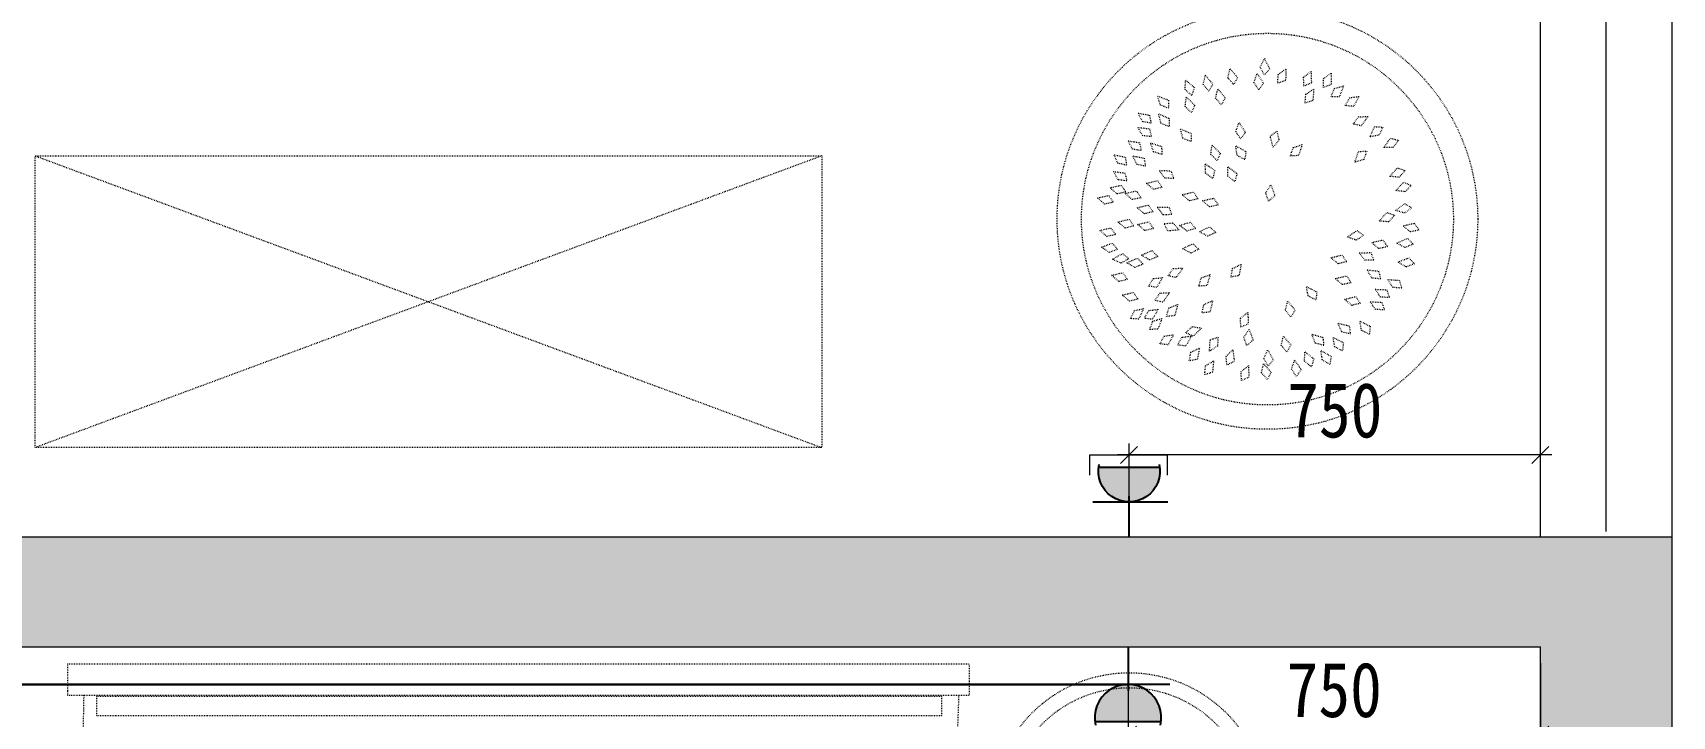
# Model space of a CAD drawing. Header units: millimetres. Extents: x -41640 to 3079702, y -5257903 to 68462.
# Drawn here: x 21489 to 24473, y 17202 to 18447 of the extents above; entities that cross this region are included whole.
import ezdxf

# ---------------------------------------------------------------- set-up
doc = ezdxf.new("R2010")
doc.units = ezdxf.units.MM
doc.header["$LTSCALE"] = 10
doc.linetypes.add('ACAD_ISO03W100', pattern=[30, 12, -18])
doc.linetypes.add('CONTINOUS', pattern=[0])
doc.layers.get('0').update_dxf_attribs({"color": 255})
doc.layers.get('Defpoints').update_dxf_attribs({"color": 255})
for name, color, linetype, lineweight in [('1强弱电插座尺寸', 5, 'Continuous', 0), ('1强电插座布线图', 1, 'Continuous', 30), ('1强电插座布置图', 1, 'Continuous', 30), ('浅线', 251, 'CONTINOUS', 0)]:
    doc.layers.add(name, color=color, linetype=linetype, lineweight=lineweight)
doc.layers.add('2323', color=4, linetype='Continuous')
doc.layers.add('LAYER2', color=8, linetype='Continuous')
doc.styles.add('夏建东', font='', dxfattribs={"width": 0.85})
doc.styles.get('夏建东').set_extended_font_data('SimSun')
doc.dimstyles.new('g', dxfattribs={"dimtxt": 100, "dimasz": 31, "dimexe": 21, "dimexo": 30, "dimgap": 31, "dimtad": 1, "dimtih": 1, "dimtoh": 1, "dimdec": 0, "dimrnd": 10, "dimdsep": 46, "dimtxsty": '夏建东', "dimblk": 'OBLIQUE', "dimcen": 2.5, "dimdle": 21, "dimclrd": 5, "dimclre": 5, "dimclrt": 5, "dimadec": 0, "dimazin": 0, "dimtfac": 1, "dimtdec": 0, "dimtmove": 2, "dimatfit": 3, "dimldrblk": 'DOT', "dimfxl": 300, "dimlwd": -1, "dimlwe": -1, "dimarcsym": 1})

# ---------------------------------------------------------------- blocks, each defined once
blk = doc.blocks.new('强电插座')
at = {"lineweight": 0}
h = blk.add_hatch(color=12, dxfattribs=at)
h.set_gradient(color1=(216, 3, 3), color2=(230, 5, 5), tint=1, name='CYLINDER')
h.paths.add_polyline_path([(88497.8, 75989.2, 1.129445), (88497.8, 75909.4)])
at = {"layer": '2323', "color": 1}
for p, q in [((88452.6, 75999.6), (88452.6, 75902)), ((88497.8, 75989.2), (88497.8, 75909.4)), ((88407.2, 75949.3), (88460.4, 75949.3))]:
    blk.add_line(p, q, dxfattribs=at)
blk.add_arc((88492.9, 75949.3), 40.2, 77.2553, 282.7447, dxfattribs=at)
at = {"layer": 'LAYER2', "color": 1, "ltscale": 20}
blk.add_line((88456.4, 75966.1), (88456.4, 75966.1), dxfattribs=at)
blk = doc.blocks.new('强电防水插座')
at = {"layer": '1强电插座布置图', "color": 1, "linetype": 'ByBlock', "lineweight": 9}
blk.add_lwpolyline([(-166178.2, 222988.6), (-166178.2, 223049.7), (-165944.2, 223049.7), (-165944.2, 222988.6)], dxfattribs=at)
at = {"layer": '1强电插座布置图', "color": 250, "linetype": 'ByBlock', "lineweight": 9, "extrusion": (0, 0, -1), "xscale": 2.325322137214242, "yscale": 2.325322137214242, "zscale": -2.325322137599869, "rotation": 90}
blk.add_blockref('强电插座', (342665.7, 17225.9), dxfattribs=at)
blk = doc.blocks.new('_Oblique')
at = {"color": 0, "linetype": 'ByBlock', "lineweight": -2}
blk.add_line((-0.5, -0.5), (0.5, 0.5), dxfattribs=at)
blk = doc.blocks.new('*D695')
at = {"layer": '1强弱电插座尺寸', "color": 5}
for p, q in [((23482.2, 17299), (23482.2, 17148.1)), ((24232.6, 17299), (24232.6, 17148.1)), ((23461.2, 17169.1), (24253.6, 17169.1))]:
    blk.add_line(p, q, dxfattribs=at)
at = {"layer": 'Defpoints', "color": 0, "linetype": 'Continuous', "lineweight": 30}
for p in [(23482.2, 17329), (24232.6, 17329), (24232.6, 17169.1)]:
    blk.add_point(p, dxfattribs=at)
at = {"layer": '1强弱电插座尺寸', "color": 5, "linetype": 'Continuous', "xscale": 31, "yscale": 31, "zscale": 31, "rotation": 180}
blk.add_blockref('_Oblique', (23482.2, 17169.1), dxfattribs=at)
at = {"layer": '1强弱电插座尺寸', "color": 5, "linetype": 'Continuous', "xscale": 31, "yscale": 31, "zscale": 31}
blk.add_blockref('_Oblique', (24232.6, 17169.1), dxfattribs=at)
at = {"layer": '1强弱电插座尺寸', "color": 5, "linetype": 'Continuous', "lineweight": 30, "insert": (23857.4, 17250.1), "char_height": 100, "attachment_point": 5, "style": '夏建东'}
blk.add_mtext('750', dxfattribs=at)
blk = doc.blocks.new('_Dot')
at = {"color": 0, "linetype": 'ByBlock', "lineweight": -2}
blk.add_line((-0.5, 0), (-1, 0), dxfattribs=at)
at = {"color": 0, "linetype": 'ByBlock', "const_width": 0.5}
blk.add_lwpolyline([(-0.25, 0, 1), (0.25, 0, 1)], format="xyb", close=True, dxfattribs=at)
blk = doc.blocks.new('*D696')
at = {"layer": '1强弱电插座尺寸', "color": 5}
for p, q in [((23484.2, 17559), (23484.2, 17699.2)), ((24232.6, 17559), (24232.6, 17699.2)), ((24253.6, 17678.2), (23463.2, 17678.2))]:
    blk.add_line(p, q, dxfattribs=at)
at = {"layer": 'Defpoints', "color": 0, "linetype": 'Continuous', "lineweight": 30}
for p in [(23484.2, 17678.2), (23484.2, 17529), (24232.6, 17529)]:
    blk.add_point(p, dxfattribs=at)
at = {"layer": '1强弱电插座尺寸', "color": 5, "linetype": 'Continuous', "xscale": 31, "yscale": 31, "zscale": 31, "rotation": 180}
blk.add_blockref('_Oblique', (23484.2, 17678.2), dxfattribs=at)
at = {"layer": '1强弱电插座尺寸', "color": 5, "linetype": 'Continuous', "xscale": 31, "yscale": 31, "zscale": 31}
blk.add_blockref('_Oblique', (24232.6, 17678.2), dxfattribs=at)
at = {"layer": '1强弱电插座尺寸', "color": 5, "linetype": 'Continuous', "lineweight": 30, "insert": (23858.4, 17759.2), "char_height": 100, "attachment_point": 5, "style": '夏建东'}
blk.add_mtext('750', dxfattribs=at)

msp = doc.modelspace()

# ---------------------------------------------------------------- hatches: boundary and pattern name
at = {"layer": '浅线'}
h = msp.add_hatch(color=256, dxfattribs=at)
h.paths.add_polyline_path([(19682.3, 13064), (19882.3, 13064), (19882.3, 17329), (24232.6, 17329), (24232.6, 16229), (24472.6, 16229), (24472.6, 17529), (19922.3, 17529), (19682.3, 17529)])
edge = h.paths.add_edge_path(flags=16)
edge.add_line((19778.6, 13679.8), (19882.3, 13679.8))
edge.add_line((19778.6, 13939.3), (19778.6, 13679.8))
edge.add_line((19778.6, 13939.3), (19778.6, 13939.3))
edge.add_line((19778.6, 13679.8), (19778.6, 13939.3))
edge = h.paths.add_edge_path(flags=17)
edge.add_line((19682.3, 14016.5), (19682.3, 14276))
edge.add_line((19682.3, 14276), (19682.3, 14016.5))
edge.add_line((19682.3, 14016.5), (19776.5, 14016.5))

# ---------------------------------------------------------------- linework, layer by layer
at = {"layer": '1强电插座布线图', "linetype": 'Continuous', "lineweight": 30}
msp.add_lwpolyline([(22190.9, 13741.7), (20050.9, 13741.7, -0.414214), (19950.9, 13841.7), (19950.9, 17160.4, -0.414214), (20050.9, 17260.4), (23482.2, 17260.4)], format="xyb", dxfattribs=at)
at = {"layer": '浅线'}
for p, q in [((24472.6, 17539), (24472.6, 20069)), ((24232.6, 17529), (24232.6, 19869)), ((19922.3, 17529), (24472.6, 17529)), ((24472.6, 16229), (24472.6, 17539)), ((19882.3, 17329), (24232.6, 17329)), ((24232.6, 16229), (24232.6, 17329))]:
    msp.add_line(p, q, dxfattribs=at)
at = {"layer": '浅线', "ltscale": 0.5}
msp.add_line((24352.6, 17539), (24352.6, 19969), dxfattribs=at)
at = {"layer": '浅线', "linetype": 'ACAD_ISO03W100', "ltscale": 0.01}
for p, q in [((23193.6, 17240.8), (23193.6, 17297.9)), ((23193.6, 17240.8), (23193.6, 17297.9)), ((21555.6, 17240.8), (23193.6, 17240.8)), ((21605.6, 17238.8), (23143.6, 17238.8)), ((21605.6, 17204), (21605.6, 17238.8)), ((21605.6, 17238.8), (23143.6, 17238.8)), ((21605.6, 17204), (21605.6, 17238.8)), ((23143.6, 17204), (23143.6, 17238.8)), ((23143.6, 17204), (23143.6, 17238.8)), ((21605.6, 17204), (23143.6, 17204)), ((21605.6, 17204), (23143.6, 17204))]:
    msp.add_line(p, q, dxfattribs=at)
at = {"layer": '浅线', "linetype": 'ACAD_ISO03W100', "ltscale": 0.01, "elevation": 0}
for points in [[(23674.6, 18352.6), (23664, 18364.8), (23667.7, 18381.6), (23681.4, 18365.8)], [(23730.2, 18370.1), (23722.8, 18384.5), (23730.3, 18399.9), (23740, 18381.4)], [(23754.7, 18355.1), (23755.5, 18371.2), (23769.7, 18380.9), (23768.9, 18360)], [(23598.1, 18333), (23585.9, 18343.5), (23587.1, 18360.6), (23603, 18347.1)], [(23629.3, 18340.4), (23619, 18352.8), (23622.8, 18369.5), (23636.4, 18353.6)], [(23720.1, 18343), (23711.3, 18356.5), (23717.1, 18372.6), (23728.7, 18355.3)], [(23802.1, 18349.7), (23801.7, 18365.9), (23815.2, 18376.5), (23815.9, 18355.7)], [(23837.8, 18347.2), (23837.9, 18363.3), (23851.6, 18373.6), (23851.8, 18352.7)], [(23851.8, 18330.6), (23857.8, 18345.6), (23874.4, 18350.1), (23866.8, 18330.6)], [(23556.1, 18309.5), (23541, 18315.3), (23536.2, 18331.7), (23555.8, 18324.5)], [(23597.7, 18301.5), (23586.1, 18312.8), (23588.3, 18329.8), (23603.4, 18315.3)], [(23651.8, 18315.5), (23641.6, 18328), (23645.7, 18344.7), (23659, 18328.6)], [(23804.5, 18318.9), (23805.7, 18335), (23820.1, 18344.3), (23818.7, 18323.4)], [(23877.6, 18314.5), (23885.5, 18328.6), (23902.4, 18331), (23892.5, 18312.7)], [(23524.2, 18282.2), (23508.4, 18285.2), (23500.8, 18300.6), (23521.3, 18296.9)], [(23556.8, 18276), (23542, 18282.5), (23538, 18299.2), (23557.3, 18291)], [(23892.2, 18280.9), (23901.7, 18294), (23918.8, 18294.4), (23906.8, 18277.3)], [(23524.7, 18257.7), (23508.7, 18259.7), (23500.2, 18274.6), (23521, 18272.2)], [(23596.9, 18248.8), (23581.9, 18255), (23577.7, 18271.6), (23597, 18263.8)], [(23687, 18253.7), (23678.3, 18267.3), (23684.3, 18283.4), (23695.7, 18265.9)], [(23752.9, 18267.5), (23756.9, 18251.8), (23746.3, 18238.4), (23740.9, 18258.6)], [(23945.8, 18275.2), (23938.9, 18260.6), (23922.1, 18257.2), (23930.9, 18276.1)], [(23506.3, 18232.4), (23490.4, 18235), (23482.4, 18250.2), (23503, 18247)], [(23544.1, 18225.2), (23528.7, 18230.2), (23523.2, 18246.5), (23543.1, 18240.1)], [(23644.5, 18214), (23632.9, 18225.3), (23635, 18242.3), (23650.1, 18227.9)], [(23694.7, 18215.9), (23680.6, 18223.9), (23678.4, 18240.9), (23696.7, 18230.8)], [(23777.7, 18222.5), (23782.8, 18237.8), (23799.1, 18243.3), (23792.6, 18223.4)], [(23916.5, 18231.4), (23911.1, 18216.2), (23894.7, 18211.1), (23901.6, 18230.8)], [(23974.4, 18251.2), (23964.7, 18238.3), (23947.6, 18238.1), (23959.9, 18255)], [(21493.4, 18222.8), (22924.8, 18222.8), (22924.8, 17691.7), (21493.4, 17691.7)], [(23479.5, 18205.8), (23463.8, 18209.4), (23456.8, 18225), (23477.2, 18220.5)], [(23514, 18204), (23498.2, 18207.3), (23490.8, 18222.7), (23511.3, 18218.8)], [(23636.5, 18181.8), (23623.3, 18191.1), (23622.7, 18208.3), (23639.9, 18196.4)], [(23676.5, 18175.9), (23663.8, 18185.8), (23664.1, 18203), (23680.7, 18190.3)], [(23986.4, 18195.9), (23975.6, 18183.9), (23958.5, 18185.4), (23972.4, 18201)], [(23480.1, 18177.1), (23464.1, 18179.4), (23455.9, 18194.4), (23476.5, 18191.6)], [(23544.4, 18165.3), (23528.6, 18161.8), (23515.5, 18172.9), (23535.9, 18177.7)], [(23565.3, 18181.6), (23549.1, 18182.2), (23539.2, 18196.2), (23560.1, 18195.7)], [(23997.7, 18169), (23986.4, 18157.5), (23969.4, 18159.7), (23983.9, 18174.7)], [(23455.4, 18138.5), (23439.6, 18135), (23426.5, 18146.1), (23446.9, 18150.8)], [(23478.2, 18157), (23462.4, 18153.6), (23449.4, 18164.8), (23469.8, 18169.4)], [(23505.8, 18146.5), (23490, 18143.2), (23477, 18154.4), (23497.4, 18159)], [(23609.7, 18144.6), (23593.9, 18141.1), (23580.8, 18152.2), (23601.2, 18156.9)], [(23646.5, 18133.5), (23630.8, 18129.9), (23617.7, 18141), (23638, 18145.8)], [(23738, 18140.4), (23732.7, 18155.7), (23742.2, 18169.9), (23749.2, 18150.3)], [(23527.7, 18121.1), (23512, 18117.4), (23498.8, 18128.4), (23519.1, 18133.3)], [(23562.1, 18115.8), (23545.9, 18115.6), (23535.5, 18129.2), (23556.3, 18129.6)], [(23967.3, 18114.6), (23956.5, 18102.7), (23939.4, 18104.2), (23953.3, 18119.8)], [(23998.3, 18128.3), (23985.3, 18118.7), (23968.9, 18123.5), (23985.5, 18136.1)], [(23459.6, 18079.5), (23443.8, 18076), (23430.8, 18087.1), (23451.1, 18091.8)], [(23492.7, 18095), (23476.9, 18091.4), (23463.8, 18102.5), (23484.2, 18107.3)], [(23528.5, 18090.4), (23512.7, 18086.9), (23499.7, 18098), (23520, 18102.8)], [(23547.7, 18099.4), (23563.8, 18100.7), (23575.3, 18088), (23554.5, 18086)], [(23605.1, 18090.5), (23589.6, 18086), (23575.9, 18096.3), (23595.9, 18102.2)], [(23641.8, 18083.2), (23627, 18076.6), (23612, 18084.8), (23630.9, 18093.5)], [(23911, 18078.2), (23897.5, 18069.3), (23881.4, 18075.2), (23898.8, 18086.7)], [(24011.7, 18087.9), (23996, 18084.3), (23982.9, 18095.4), (24003.2, 18100.2)], [(23463.3, 18052.6), (23448.1, 18047.1), (23433.8, 18056.5), (23453.3, 18063.8)], [(23611.2, 18052.7), (23596.6, 18045.9), (23581.4, 18053.9), (23600.2, 18062.9)], [(23954.4, 18057.5), (23938.6, 18053.9), (23925.6, 18065), (23945.9, 18069.8)], [(24001.2, 18062.2), (23986.4, 18055.7), (23971.4, 18064), (23990.5, 18072.7)], [(23483.8, 18035.6), (23469.7, 18027.7), (23454, 18034.6), (23472.1, 18044.9)], [(23509.9, 18025.8), (23495, 18019.5), (23480.1, 18028), (23499.3, 18036.4)], [(23536.3, 18039.4), (23521.3, 18033.3), (23506.6, 18042.1), (23525.8, 18050.2)], [(23669.4, 18002), (23672.6, 18017.9), (23688.1, 18025.2), (23684.1, 18004.7)], [(23880.2, 18030), (23864.4, 18026.4), (23851.4, 18037.5), (23871.7, 18042.3)], [(23929.5, 18032.7), (23913.4, 18032.7), (23903, 18046.4), (23923.9, 18046.6)], [(24003.3, 18026.3), (23988.2, 18020.5), (23973.7, 18029.5), (23993.1, 18037.2)], [(23481.2, 17997.7), (23465.4, 17994.2), (23452.3, 18005.3), (23472.7, 18010.1)], [(23519.6, 17985.6), (23528, 17999.4), (23545, 18001.1), (23534.3, 17983.2)], [(23555.1, 18004.6), (23564.4, 18017.8), (23581.6, 18018.3), (23569.7, 18001.2)], [(23610.8, 17985.4), (23615.6, 18000.8), (23631.7, 18006.6), (23625.7, 17986.6)], [(23888.3, 17991.8), (23872.5, 17988.3), (23859.4, 17999.4), (23879.8, 18004.2)], [(23942, 17998.7), (23925.9, 18000.4), (23917.2, 18015.2), (23937.9, 18013.1)], [(23980.2, 17981.9), (23964.1, 17983.2), (23954.9, 17997.6), (23975.7, 17996.2)], [(23500.4, 17961.9), (23484.7, 17958.4), (23471.6, 17969.5), (23491.9, 17974.2)], [(23531, 17959.8), (23540.3, 17973), (23557.4, 17973.5), (23545.6, 17956.4)], [(23824.2, 17960.4), (23809.9, 17967.8), (23807, 17984.7), (23825.6, 17975.3)], [(23905.1, 17954.1), (23889.4, 17950.6), (23876.3, 17961.7), (23896.6, 17966.5)], [(23957.8, 17964.8), (23941.7, 17965.7), (23932.1, 17979.9), (23952.9, 17979)], [(23486.9, 17926.5), (23493.7, 17941.1), (23510.4, 17944.7), (23501.8, 17925.7)], [(23511.9, 17927.1), (23519.9, 17941.2), (23536.9, 17943.4), (23526.7, 17925.2)], [(23552.2, 17930.4), (23556.6, 17945.9), (23572.6, 17952.1), (23567.1, 17931.9)], [(23616.6, 17936.7), (23620.5, 17952.3), (23636.2, 17959), (23631.4, 17938.7)], [(23687.4, 17910.9), (23686.9, 17927), (23700.2, 17937.8), (23701.1, 17916.9)], [(23778.7, 17929.1), (23768.6, 17941.7), (23772.9, 17958.3), (23786.1, 17942.1)], [(23948.8, 17942.5), (23932.7, 17943), (23922.8, 17956.9), (23943.6, 17956.5)], [(23521.6, 17906.8), (23527.4, 17921.9), (23543.8, 17926.6), (23536.5, 17907.1)], [(23587.3, 17900.8), (23599, 17912), (23615.9, 17909.2), (23600.9, 17894.6)], [(23698.4, 17877.4), (23693.1, 17892.6), (23702.5, 17906.9), (23709.7, 17887.3)], [(23886.9, 17898.6), (23871.2, 17902.3), (23864.3, 17918), (23884.6, 17913.4)], [(23921.5, 17897.7), (23907.2, 17905.1), (23904.2, 17922), (23922.9, 17912.6)], [(23540.2, 17880.5), (23548, 17894.6), (23565, 17897.1), (23555.1, 17878.7)], [(23572.6, 17878.4), (23580.5, 17892.5), (23597.5, 17894.8), (23587.5, 17876.5)], [(23593.6, 17849.6), (23596.7, 17865.5), (23612.1, 17872.9), (23608.3, 17852.4)], [(23646, 17892.6), (23644.8, 17876.5), (23630.5, 17867.2), (23631.7, 17888)], [(23771.4, 17865.4), (23761.1, 17877.8), (23765, 17894.5), (23778.5, 17878.6)], [(23838.4, 17877.4), (23822.9, 17882), (23816.8, 17898), (23836.9, 17892.3)], [(23872.6, 17867.7), (23858.3, 17875.2), (23855.5, 17892.1), (23874.1, 17882.6)], [(23621.6, 17824.5), (23623.2, 17840.5), (23637.8, 17849.5), (23636, 17828.7)], [(23662.4, 17841.7), (23660.5, 17857.7), (23673, 17869.6), (23675.5, 17848.8)], [(23735.7, 17815.5), (23725.1, 17827.8), (23728.7, 17844.5), (23742.5, 17828.9)], [(23737.2, 17839.8), (23729.4, 17853.9), (23736.3, 17869.6), (23746.6, 17851.5)], [(23788.8, 17821.2), (23779.8, 17834.6), (23785.4, 17850.8), (23797.2, 17833.6)], [(23815.9, 17838.8), (23803.4, 17849), (23804.1, 17866.1), (23820.3, 17853.1)], [(23849.6, 17843.1), (23835.6, 17851.2), (23833.5, 17868.2), (23851.7, 17857.9)], [(23688.7, 17813.7), (23688, 17829.8), (23701.2, 17840.8), (23702.3, 17819.9)]]:
    msp.add_lwpolyline(points, close=True, dxfattribs=at)
for points in [[(22924.8, 18222.8), (21493.4, 17691.7)], [(21493.4, 18222.8), (22924.8, 17691.7)]]:
    msp.add_lwpolyline(points, dxfattribs=at)
at = {"layer": '浅线', "linetype": 'ACAD_ISO03W100', "ltscale": 0.01}
for points in [[(21552.4, 17297.9), (21552.4, 17247.9), (21552.4, 17240.8), (21555.6, 17240.8)], [(21552.4, 17297.9), (23193.6, 17297.9)]]:
    msp.add_lwpolyline(points, dxfattribs=at)
for points in [[(21581.7, 17240.8, 0.011146), (21581.1, 17109.7, 0.00267), (21576.3, 16881.2, 0.05901), (21573, 16744.2, -0.038458), (21575.6, 16620.5, 0.025508), (21575.6, 16466.2, -0.10008), (21567.8, 16385.4, 0.156657), (21572.2, 16400.6, 0.063424), (21572.5, 16279.3, 0.122052), (21572.5, 16303.9, 0.024697), (21572.5, 15972.4, 1.099833), (21576.3, 15975.1, -0.012561), (21571, 15344.6, 0.116259), (21564.2, 15316, -0.149595), (21555.6, 15285.1, -0.149595)], [(23174.5, 17240.8, -0.011144), (23168.1, 17109.7, -0.00267), (23172.9, 16881.2, -0.05901), (23176.2, 16744.2, 0.038458), (23173.7, 16620.5, -0.025508), (23173.7, 16466.2, 0.10008), (23181.4, 16385.4, -0.007341), (23182.6, 16321.4, -0.007679)]]:
    msp.add_lwpolyline(points, format="xyb", dxfattribs=at)
for centre, radius in [((23735.9, 18107.6, 0), 382.7), ((23735.9, 18107.6, 0), 338.4), ((21261.8, 17031.6, 0), 250), ((23484.2, 17031.6, 0), 250), ((23484.2, 17031.6, 0), 222.7)]:
    msp.add_circle(centre, radius, dxfattribs=at)

# ---------------------------------------------------------------- block references
at = {"layer": '1强电插座布置图', "color": 7, "xscale": 0.6000000000931323, "yscale": 0.6000000000931323, "zscale": 0.6}
msp.add_blockref('强电防水插座', (123119.7, -116151.6), dxfattribs=at)
at = {"layer": '1强电插座布置图', "color": 7, "xscale": 1.511459389235824, "yscale": 1.511459389468655, "zscale": 1.511459389440006, "rotation": 270}
msp.add_blockref('强电插座', (-91312.1, 150952.8), dxfattribs=at)

# ---------------------------------------------------------------- dimensions: what is measured, and where the dimension line sits
at = {"layer": '1强弱电插座尺寸', "linetype": 'Continuous', "lineweight": 30}
for base, p1, p2, picture, middle in [((23484.2, 17678.2), (24232.6, 17529), (23484.2, 17529), '*D696', (23858.4, 17759.2)), ((24232.6, 17169.1), (23482.2, 17329), (24232.6, 17329), '*D695', (23857.4, 17250.1))]:
    dim = msp.add_linear_dim(base=base, p1=p1, p2=p2, dimstyle='g', override={"dimfxlon": 1}, dxfattribs=at)
    dim.commit()
    dim.dimension.update_dxf_attribs({"geometry": picture, "text_midpoint": middle})

doc.saveas('drawing.dxf')
